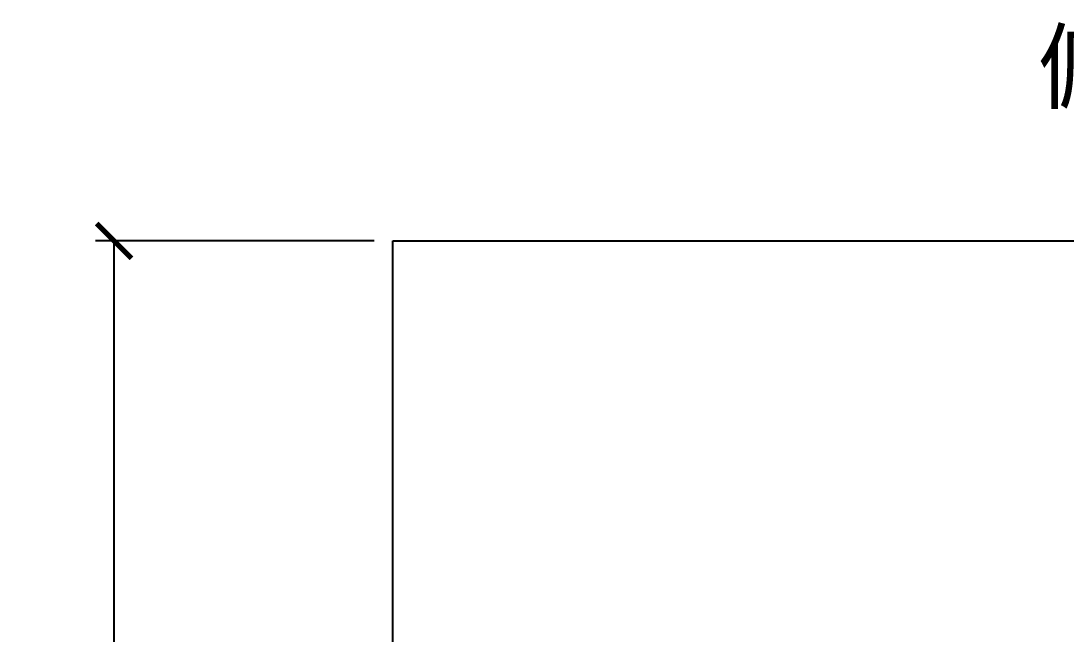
# Model space of a CAD drawing. Header units: millimetres. Extents: x 6 to 207, y 20 to 91.
# Drawn here: x 35.33 to 50.32, y 35.03 to 43.82 of the extents above; entities that cross this region are included whole.
import ezdxf
from ezdxf.enums import TextEntityAlignment as Align

# ---------------------------------------------------------------- set-up
doc = ezdxf.new("R2010")
doc.units = ezdxf.units.MM
for name, color, linetype, lineweight in [('ANNOTATIONS', 7, 'CONTINUOUS', 18), ('DIMENSIONS', 7, 'CONTINUOUS', 18), ('VISIBLE', 7, 'CONTINUOUS', 25)]:
    doc.layers.add(name, color=color, linetype=linetype, lineweight=lineweight)
doc.styles.add('CJK', font='Arial Unicode.ttf')
doc.styles.add('OpenSansCondensed-Light', font='OpenSansCondensed-Light.ttf')
doc.dimstyles.new('EZDXF', dxfattribs={"dimtxt": 0.25, "dimasz": 0.175, "dimexe": 0.375, "dimexo": 0.125, "dimgap": 0.1, "dimtad": 1, "dimlfac": 100, "dimzin": 12, "dimdsep": 46, "dimtxsty": 'OpenSansCondensed-Light', "dimblk": 'ARCHTICK', "dimcen": 2.5, "dimazin": 3, "dimtfac": 0.5, "dimtmove": 2, "dimatfit": 3})

# ---------------------------------------------------------------- blocks, each defined once
blk = doc.blocks.new('_ARCHTICK')
at = {"color": 0, "linetype": 'BYBLOCK', "const_width": 0.15}
blk.add_lwpolyline([(-0.5, -0.5), (0.5, 0.5)], dxfattribs=at)

msp = doc.modelspace()

# ---------------------------------------------------------------- linework, layer by layer
at = {"layer": 'VISIBLE'}
for p, q in [((40.66667, 20.66667), (40.66667, 40.66667)), ((40.66667, 40.66667), (66.66667, 40.66667))]:
    msp.add_line(p, q, dxfattribs=at)

# ---------------------------------------------------------------- texts
at = {"layer": 'ANNOTATIONS', "style": 'CJK'}
msp.add_text('俯视图 X / Y', height=1, dxfattribs=at).set_placement((53.66667, 42.66667), align=Align.CENTER)

# ---------------------------------------------------------------- dimensions: what is measured, and where the dimension line sits
at = {"layer": 'DIMENSIONS'}
msp.add_linear_dim(base=(36.66667, 20.66667), p1=(40.66667, 20.66667), p2=(40.66667, 40.66667), angle=90, dimstyle='EZDXF', override={"dimtxt": 0.866667, "dimasz": 0.5, "dimexe": 0.266667, "dimexo": 0.266667, "dimgap": 0.333333, "dimdec": 4, "dimlfac": 1, "dimzin": 8, "dimtxsty": 'CJK', "dimclrd": 7, "dimclre": 7, "dimclrt": 7}, dxfattribs=at).render()

doc.saveas('drawing.dxf')
